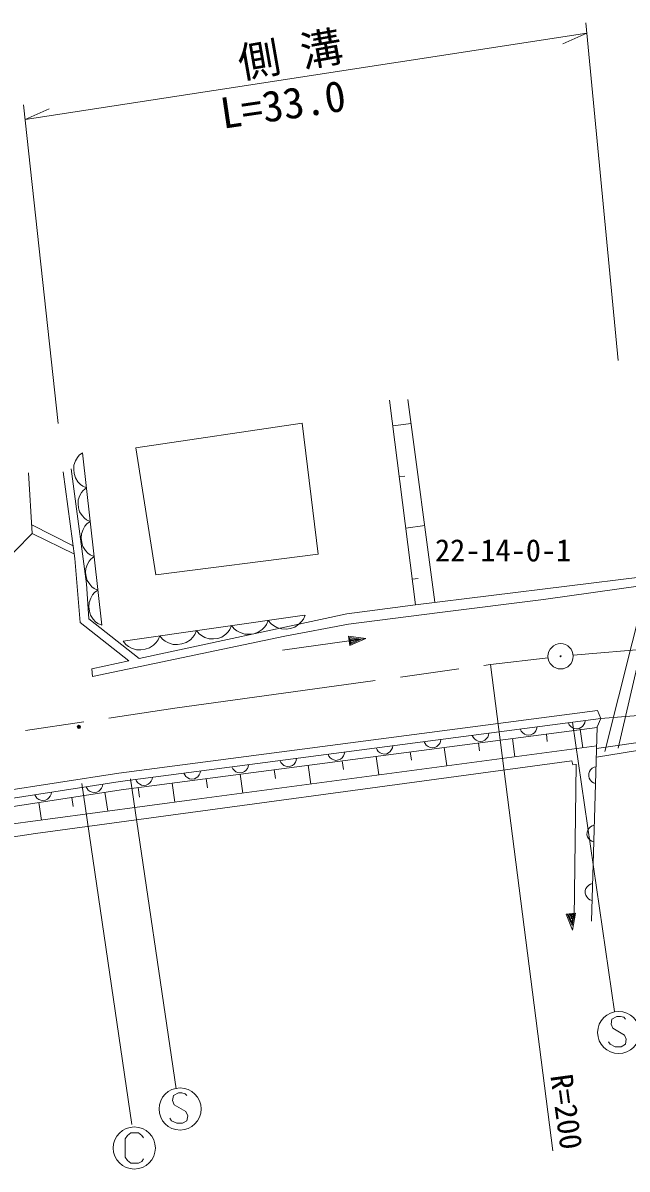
# Model space of a CAD drawing. Units: millimetres, scale not verified. Extents: x 40000 to 680000, y 20000 to 380000.
# Drawn here: x 331323 to 367162, y 270106 to 338108 of the extents above; entities that cross this region are included whole.
import ezdxf
from ezdxf.enums import TextEntityAlignment as Align

# ---------------------------------------------------------------- set-up
doc = ezdxf.new("R2010")
doc.units = ezdxf.units.MM
doc.header["$LTSCALE"] = 1000
doc.linetypes.add('CHAIN', pattern=[18.5, 12, -1.5, 3.5, -1.5])
for name, color, linetype, lineweight in [('M-BGD', 7, 'Continuous', 13), ('M-BGD-EXST', 7, 'Continuous', 13), ('M-BMK', 2, 'CHAIN', 13), ('M-BMK-SRVR', 3, 'Continuous', 13), ('M-STR-HTXT', 7, 'Continuous', 13)]:
    doc.layers.add(name, color=color, linetype=linetype, lineweight=lineweight)
doc.styles.add('ＭＳ ゴシック', font='')
doc.styles.get('ＭＳ ゴシック').set_extended_font_data('MS Gothic')

msp = doc.modelspace()

# ---------------------------------------------------------------- linework, layer by layer
at = {"layer": 'M-BGD'}
for p, q in [((354613, 303587), (353068, 315721)), ((354158, 315767), (355765, 303741)), ((338022, 312904), (347883, 314358)), ((347883, 314358), (348837, 306588)), ((353261, 314205), (354349, 314343)), ((338022, 312904), (339204, 305360)), ((334446, 312136), (334348, 311872)), ((334553, 312317), (334446, 312136)), ((334664, 312456), (334553, 312317)), ((334859, 312605), (334664, 312456)), ((334859, 312605), (335995, 302381)), ((334406, 306340), (333704, 311467)), ((334177, 311650), (335086, 304834)), ((334348, 311872), (334335, 311617)), ((334335, 311617), (334362, 311366)), ((331876, 307824), (331649, 311413)), ((334362, 311366), (334432, 311120)), ((334432, 311120), (334585, 310884)), ((334585, 310884), (334729, 310731)), ((353647, 311171), (353979, 311213)), ((334799, 310243), (334697, 310071)), ((334729, 310731), (334868, 310619)), ((334905, 310376), (334799, 310243)), ((334868, 310619), (335091, 310517)), ((335091, 310517), (334905, 310376)), ((334605, 309819), (334591, 309576)), ((334591, 309576), (334618, 309338)), ((334697, 310071), (334605, 309819)), ((334618, 309338), (334684, 309104)), ((334684, 309104), (334830, 308879)), ((334830, 308879), (334967, 308733)), ((334967, 308733), (335099, 308627)), ((334303, 307092), (331844, 308331)), ((334899, 308061), (334801, 307797)), ((335005, 308242), (334899, 308061)), ((335117, 308381), (335005, 308242)), ((335099, 308627), (335311, 308530)), ((335311, 308530), (335117, 308381)), ((354034, 308138), (355158, 308281)), ((322609, 298431), (331876, 307824)), ((331876, 307824), (334373, 306584)), ((334801, 307797), (334787, 307542)), ((334787, 307542), (334815, 307291)), ((334815, 307291), (334885, 307045)), ((334885, 307045), (335038, 306809)), ((335038, 306809), (335182, 306656)), ((334728, 302539), (334406, 306340)), ((335252, 306169), (335150, 305996)), ((335182, 306656), (335321, 306544)), ((335358, 306301), (335252, 306169)), ((335321, 306544), (335543, 306442)), ((335543, 306442), (335358, 306301)), ((348837, 306588), (339204, 305360)), ((335057, 305745), (335044, 305502)), ((335044, 305502), (335071, 305263)), ((335150, 305996), (335057, 305745)), ((335071, 305263), (335137, 305029)), ((335086, 304834), (335223, 302762)), ((335137, 305029), (335283, 304804)), ((335283, 304804), (335420, 304658)), ((335420, 304658), (335552, 304552)), ((354420, 305104), (354763, 305148)), ((368069, 305248), (354613, 303587)), ((362202, 303906), (368089, 304737)), ((335351, 303986), (335254, 303722)), ((335458, 304167), (335351, 303986)), ((335569, 304306), (335458, 304167)), ((335552, 304552), (335764, 304455)), ((335764, 304455), (335569, 304306)), ((368266, 304553), (365851, 294884)), ((368826, 304574), (366629, 295069)), ((335254, 303722), (335240, 303467)), ((335240, 303467), (335268, 303216)), ((354613, 303587), (350532, 303052)), ((356064, 303132), (362202, 303906)), ((338221, 300389), (335223, 302762)), ((335268, 303216), (335338, 302970)), ((335338, 302970), (335491, 302734)), ((335491, 302734), (335634, 302581)), ((337267, 301426), (348036, 302971)), ((338221, 300389), (350532, 303052)), ((345779, 302425), (345879, 302662)), ((345879, 302662), (346041, 302463)), ((347845, 302588), (347957, 302738)), ((347957, 302738), (348057, 302974)), ((350634, 302443), (356064, 303132)), ((337606, 300256), (334728, 302539)), ((335634, 302581), (335774, 302470)), ((335774, 302470), (335996, 302368)), ((341523, 301815), (341622, 302051)), ((341622, 302051), (341777, 301861)), ((343351, 301833), (343499, 301981)), ((343499, 301981), (343606, 302124)), ((343606, 302124), (343701, 302349)), ((343701, 302349), (343863, 302150)), ((343863, 302150), (344012, 302039)), ((344012, 302039), (344205, 301933)), ((344205, 301933), (344485, 301840)), ((345014, 301871), (345269, 301952)), ((345269, 301952), (345512, 302120)), ((345512, 302120), (345667, 302276)), ((345667, 302276), (345779, 302425)), ((346041, 302463), (346190, 302351)), ((346190, 302351), (346383, 302245)), ((346383, 302245), (346663, 302152)), ((346663, 302152), (346931, 302146)), ((346857, 301718), (350634, 302443)), ((346931, 302146), (347192, 302184)), ((347192, 302184), (347447, 302265)), ((347447, 302265), (347690, 302433)), ((347690, 302433), (347845, 302588)), ((335449, 299336), (346857, 301718)), ((337267, 301426), (337429, 301227)), ((339078, 301197), (339233, 301353)), ((339233, 301353), (339345, 301502)), ((339345, 301502), (339445, 301739)), ((339445, 301739), (339607, 301540)), ((339607, 301540), (339756, 301428)), ((339756, 301428), (339949, 301322)), ((339949, 301322), (340229, 301229)), ((340497, 301223), (340758, 301260)), ((340758, 301260), (341013, 301342)), ((341013, 301342), (341256, 301510)), ((341256, 301510), (341411, 301665)), ((341411, 301665), (341523, 301815)), ((341777, 301861), (341920, 301754)), ((341920, 301754), (342104, 301654)), ((342104, 301654), (342371, 301565)), ((342371, 301565), (342626, 301559)), ((342626, 301559), (342876, 301595)), ((342876, 301595), (343119, 301672)), ((343119, 301672), (343351, 301833)), ((344485, 301840), (344753, 301834)), ((344753, 301834), (345014, 301871)), ((351673, 301578), (346720, 300896)), ((350720, 301164), (350644, 301719)), ((350644, 301719), (351673, 301578)), ((350749, 301249), (350695, 301645)), ((350695, 301645), (351396, 301540)), ((351673, 301578), (350720, 301164)), ((350778, 301334), (350745, 301571)), ((350745, 301571), (351237, 301518)), ((351396, 301540), (350749, 301249)), ((351237, 301518), (350778, 301334)), ((350807, 301418), (350796, 301497)), ((350796, 301497), (350999, 301485)), ((350999, 301485), (350807, 301418)), ((337429, 301227), (337578, 301116)), ((337578, 301116), (337771, 301010)), ((337771, 301010), (338051, 300917)), ((338051, 300917), (338319, 300911)), ((338319, 300911), (338580, 300948)), ((338580, 300948), (338835, 301029)), ((338835, 301029), (339078, 301197)), ((340229, 301229), (340497, 301223)), ((337606, 300256), (335420, 299784)), ((335420, 299784), (335449, 299336)), ((365398, 297312), (337012, 293601)), ((365601, 296837), (365398, 297312)), ((365602, 296834), (337083, 293106)), ((363681, 296583), (363736, 296469)), ((364601, 296481), (364648, 296588)), ((364648, 296588), (364672, 296712)), ((365395, 296339), (365601, 296837)), ((367828, 297022), (365601, 296837)), ((365394, 296303), (337154, 292611)), ((357977, 295837), (358032, 295723)), ((358898, 295736), (358944, 295843)), ((358944, 295843), (358968, 295967)), ((360829, 296210), (360884, 296096)), ((360884, 296096), (360956, 296005)), ((360956, 296005), (361068, 295919)), ((361068, 295919), (361175, 295872)), ((361175, 295872), (361299, 295848)), ((361299, 295848), (361458, 295869)), ((361458, 295869), (361572, 295924)), ((361572, 295924), (361663, 295996)), ((361663, 295996), (361750, 296109)), ((361750, 296109), (361796, 296215)), ((361796, 296215), (361820, 296340)), ((362374, 295908), (362430, 295481)), ((363736, 296469), (363808, 296378)), ((363808, 296378), (363920, 296291)), ((363920, 296291), (364027, 296245)), ((364027, 296245), (364151, 296221)), ((364151, 296221), (364310, 296241)), ((364310, 296241), (364424, 296297)), ((364387, 296206), (364532, 295105)), ((364424, 296297), (364515, 296369)), ((364515, 296369), (364601, 296481)), ((365395, 296339), (365044, 284807)), ((365361, 295216), (341649, 292048)), ((353240, 295097), (353264, 295221)), ((355125, 295464), (355180, 295351)), ((355180, 295351), (355252, 295259)), ((355252, 295259), (355365, 295173)), ((355365, 295173), (355471, 295127)), ((355754, 295123), (355868, 295178)), ((355868, 295178), (355959, 295251)), ((355959, 295251), (356046, 295363)), ((356046, 295363), (356092, 295470)), ((356092, 295470), (356116, 295594)), ((358032, 295723), (358104, 295632)), ((358104, 295632), (358216, 295546)), ((358216, 295546), (358323, 295499)), ((358323, 295499), (358448, 295475)), ((358339, 295380), (358398, 294928)), ((358448, 295475), (358606, 295496)), ((358606, 295496), (358720, 295551)), ((358720, 295551), (358811, 295624)), ((358811, 295624), (358898, 295736)), ((360356, 295644), (360498, 294566)), ((365356, 295064), (368519, 295519)), ((347536, 294352), (347560, 294476)), ((349421, 294719), (349476, 294605)), ((349476, 294605), (349549, 294514)), ((349549, 294514), (349661, 294428)), ((350164, 294433), (350256, 294505)), ((350256, 294505), (350342, 294617)), ((350342, 294617), (350388, 294724)), ((350388, 294724), (350412, 294849)), ((352273, 295092), (352328, 294978)), ((352286, 294589), (352431, 293489)), ((352328, 294978), (352400, 294887)), ((352400, 294887), (352513, 294800)), ((352513, 294800), (352619, 294754)), ((352619, 294754), (352744, 294730)), ((352744, 294730), (352902, 294750)), ((352902, 294750), (353016, 294806)), ((353016, 294806), (353108, 294878)), ((353108, 294878), (353194, 294990)), ((353194, 294990), (353240, 295097)), ((354303, 294853), (354366, 294375)), ((355471, 295127), (355596, 295102)), ((355596, 295102), (355754, 295123)), ((356321, 295117), (356465, 294028)), ((365340, 294538), (368508, 295051)), ((332073, 290011), (363881, 294327)), ((343717, 293973), (343772, 293860)), ((343772, 293860), (343845, 293768)), ((344552, 293760), (344638, 293872)), ((344638, 293872), (344684, 293979)), ((344684, 293979), (344709, 294103)), ((346231, 293810), (346303, 293270)), ((346569, 294346), (346624, 294232)), ((346624, 294232), (346697, 294141)), ((346697, 294141), (346809, 294055)), ((346809, 294055), (346916, 294008)), ((346916, 294008), (347040, 293984)), ((347040, 293984), (347198, 294005)), ((347198, 294005), (347312, 294060)), ((347312, 294060), (347404, 294133)), ((347404, 294133), (347490, 294245)), ((347490, 294245), (347536, 294352)), ((348251, 294062), (348397, 292950)), ((349661, 294428), (349768, 294381)), ((349768, 294381), (349892, 294357)), ((349892, 294357), (350050, 294378)), ((350050, 294378), (350164, 294433)), ((350268, 294325), (350335, 293823)), ((363881, 294327), (363943, 294083)), ((363943, 294083), (364148, 294105)), ((364148, 294123), (364025, 285018)), ((364997, 293791), (364934, 293693)), ((365100, 293888), (364997, 293791)), ((365202, 293945), (365100, 293888)), ((365323, 293981), (365202, 293945)), ((337012, 293601), (309604, 289324)), ((309681, 288830), (337083, 293106)), ((338013, 293228), (338068, 293114)), ((338068, 293114), (338141, 293023)), ((338848, 293014), (338934, 293126)), ((338934, 293126), (338981, 293233)), ((338981, 293233), (339005, 293358)), ((340865, 293601), (340920, 293487)), ((340920, 293487), (340993, 293396)), ((340993, 293396), (341105, 293309)), ((341105, 293309), (341212, 293263)), ((341212, 293263), (341336, 293239)), ((341336, 293239), (341495, 293259)), ((341495, 293259), (341608, 293315)), ((341608, 293315), (341700, 293387)), ((341700, 293387), (341786, 293499)), ((341786, 293499), (341832, 293606)), ((341832, 293606), (341857, 293730)), ((342198, 293271), (342271, 292718)), ((343845, 293768), (343957, 293682)), ((343957, 293682), (344064, 293636)), ((344064, 293636), (344188, 293611)), ((344188, 293611), (344346, 293632)), ((344214, 293543), (344364, 292411)), ((344346, 293632), (344460, 293687)), ((344460, 293687), (344552, 293760)), ((364891, 293574), (364886, 293414)), ((364886, 293414), (364922, 293293)), ((364934, 293693), (364891, 293574)), ((364922, 293293), (364979, 293191)), ((364979, 293191), (365076, 293088)), ((337154, 292611), (309758, 288336)), ((332989, 292346), (333010, 292471)), ((335067, 292792), (335125, 292679)), ((335125, 292679), (335199, 292590)), ((335199, 292590), (335313, 292506)), ((335313, 292506), (335422, 292462)), ((335422, 292462), (335546, 292441)), ((335546, 292441), (335704, 292466)), ((335704, 292466), (335817, 292524)), ((335817, 292524), (335906, 292599)), ((335906, 292599), (335990, 292713)), ((335990, 292713), (336034, 292821)), ((336034, 292821), (336055, 292946)), ((336175, 292459), (336350, 291337)), ((338141, 293023), (338253, 292937)), ((338163, 292743), (338237, 292177)), ((338253, 292937), (338360, 292890)), ((338360, 292890), (338484, 292866)), ((338484, 292866), (338643, 292887)), ((338643, 292887), (338756, 292942)), ((338756, 292942), (338848, 293014)), ((340180, 293007), (340330, 291871)), ((365076, 293088), (365174, 293025)), ((365174, 293025), (365293, 292981)), ((329521, 290420), (341649, 292048)), ((332022, 292317), (332080, 292204)), ((332080, 292204), (332155, 292115)), ((332155, 292115), (332269, 292031)), ((332262, 291848), (332424, 290809)), ((332269, 292031), (332377, 291987)), ((332377, 291987), (332502, 291966)), ((332502, 291966), (332660, 291991)), ((332660, 291991), (332772, 292049)), ((332772, 292049), (332862, 292124)), ((332862, 292124), (332945, 292238)), ((332945, 292238), (332989, 292346)), ((334219, 292153), (334301, 291624)), ((364995, 290418), (364892, 290321)), ((365096, 290475), (364995, 290418)), ((365218, 290511), (365096, 290475)), ((315337, 287495), (332073, 290011)), ((364785, 290104), (364780, 289944)), ((364780, 289944), (364816, 289823)), ((364829, 290223), (364785, 290104)), ((364816, 289823), (364873, 289721)), ((364892, 290321), (364829, 290223)), ((364873, 289721), (364970, 289618)), ((364970, 289618), (365068, 289555)), ((365068, 289555), (365187, 289512)), ((364991, 287005), (364889, 286948)), ((365112, 287042), (364991, 287005)), ((364679, 286635), (364674, 286475)), ((364674, 286475), (364711, 286353)), ((364723, 286753), (364679, 286635)), ((364711, 286353), (364767, 286252)), ((364786, 286851), (364723, 286753)), ((364889, 286948), (364786, 286851)), ((364767, 286252), (364864, 286149)), ((364864, 286149), (364962, 286086)), ((364962, 286086), (365081, 286042)), ((363547, 285239), (364104, 285297)), ((363929, 284273), (363547, 285239)), ((363631, 285208), (364029, 285249)), ((363900, 284552), (363631, 285208)), ((363715, 285176), (363954, 285201)), ((363884, 284711), (363715, 285176)), ((363799, 285145), (363878, 285153)), ((363859, 284950), (363799, 285145)), ((363878, 285153), (363859, 284950)), ((363954, 285201), (363884, 284711)), ((364029, 285249), (363900, 284552)), ((364104, 285297), (363929, 284273))]:
    msp.add_line(p, q, dxfattribs=at)
for radius in [100, 60, 20]:
    msp.add_circle((334648, 296338), radius, dxfattribs=at)
at = {"layer": 'M-BGD-EXST'}
for p, q in [((363916, 296631), (366413, 279451)), ((337710, 293258), (340421, 274866)), ((334811, 292992), (337775, 272757)), ((366263, 279010), (366213, 278710)), ((366563, 279160), (366263, 279010)), ((366763, 279160), (366563, 279160)), ((366963, 279110), (366763, 279160)), ((367063, 279010), (366963, 279110)), ((366213, 278710), (366313, 278460)), ((366313, 278460), (367013, 278060)), ((366163, 277510), (366063, 277660)), ((366463, 277360), (366163, 277510)), ((367063, 277510), (366813, 277360)), ((367013, 278060), (367113, 277810)), ((367113, 277810), (367063, 277510)), ((366813, 277360), (366463, 277360)), ((340246, 274471), (340196, 274171)), ((340196, 274171), (340296, 273921)), ((340546, 274621), (340246, 274471)), ((340746, 274621), (340546, 274621)), ((340946, 274571), (340746, 274621)), ((341046, 274471), (340946, 274571)), ((340296, 273921), (340996, 273521)), ((340996, 273521), (341096, 273271)), ((340146, 272971), (340046, 273121)), ((340446, 272821), (340146, 272971)), ((340796, 272821), (340446, 272821)), ((341046, 272971), (340796, 272821)), ((341096, 273271), (341046, 272971)), ((337530, 272106), (337380, 271906)), ((337730, 272256), (337530, 272106)), ((338180, 272256), (337730, 272256)), ((338380, 272106), (338180, 272256)), ((338480, 271956), (338380, 272106)), ((337380, 271906), (337380, 270806)), ((337380, 270806), (337530, 270606)), ((338380, 270556), (338480, 270706)), ((337530, 270606), (337730, 270456)), ((337730, 270456), (338180, 270456)), ((338180, 270456), (338380, 270556))]:
    msp.add_line(p, q, dxfattribs=at)
for centre in [(366663, 278210), (340646, 273671), (337930, 271356)]:
    msp.add_circle(centre, 1250, dxfattribs=at)
at = {"layer": 'M-BMK'}
for p, q in [((363966, 300592), (375097, 301525)), ((340340, 297451), (359067, 300042)), ((359067, 300042), (362474, 300442)), ((299835, 291383), (340340, 297451))]:
    msp.add_line(p, q, dxfattribs=at)
at = {"layer": 'M-BMK-SRVR'}
for radius in [750, 30]:
    msp.add_circle((363219, 300530), radius, dxfattribs=at)
at = {"layer": 'M-STR-HTXT'}
for p, q in [((366627, 318086), (364710, 338108)), ((331457, 332372), (364768, 337506)), ((364768, 337506), (363349, 336863)), ((333418, 314340), (331361, 333258)), ((331457, 332372), (332876, 333016)), ((359067, 300042), (362748, 271182))]:
    msp.add_line(p, q, dxfattribs=at)

# ---------------------------------------------------------------- texts
at = {"layer": 'M-BMK-SRVR', "style": 'ＭＳ ゴシック'}
msp.add_text('22-14-0-1', height=1320, dxfattribs=at).set_placement((355768, 305762), align=Align.BOTTOM_LEFT)
at = {"layer": 'M-STR-HTXT', "style": 'ＭＳ ゴシック'}
for s, height, rotation, p in [('側 溝', 1833, 10, (344354, 334260)), ('L=33.0', 1833, 8.4, (343261, 331280)), ('R=200', 1320, 277.9, (362216, 275589))]:
    msp.add_text(s, height=height, rotation=rotation, dxfattribs=at).set_placement(p, align=Align.BOTTOM_LEFT)

doc.saveas('drawing.dxf')
